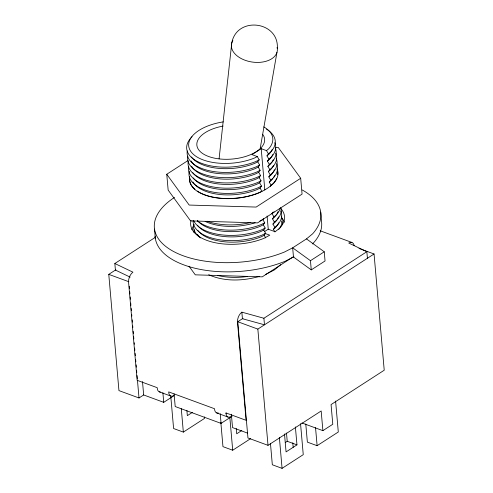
<?xml version="1.0" encoding="UTF-8"?>
<svg xmlns="http://www.w3.org/2000/svg" width="493" height="493" viewBox="0 0 493 493"><rect width="100%" height="100%" fill="white"/><g stroke="black" fill="none" stroke-linecap="round" stroke-linejoin="round"><path stroke-width="0.74" d="M219.077 158.863L231.765 42.971C236.72 15.794 279.297 21.026 277.319 48.604M260.199 148.424L276.955 52.381M191.444 156.953A42.213 21.045 -5 0 0 254.856 163.306L257.759 161.821L259.207 159.812L257.297 156.571L251.997 154.623L261.204 148.676L266.503 150.624L268.414 153.859L266.966 155.868L268.87 159.11L267.422 161.119L269.332 164.36L267.884 166.363L269.788 169.604L268.34 171.613L270.25 174.855L268.802 176.864L270.706 180.099L269.258 182.108L271.168 185.35L270.441 186.354M191.087 160.94A42.213 21.045 -5 0 0 255.319 168.557L258.215 167.065L259.663 165.063L257.759 161.821M191.549 166.19A42.213 21.045 -5 0 0 255.775 173.801L258.677 172.316L260.125 170.307L258.215 167.065M192.825 172.698A42.213 21.045 -5 0 0 256.237 179.051L259.133 177.566L260.581 175.557L258.677 172.316M193.281 177.942A42.213 21.045 -5 0 0 256.693 184.296L259.595 182.811L261.043 180.802L259.133 177.566M192.923 181.929A42.213 21.045 -5 0 0 257.155 189.546L260.051 188.061L261.5 186.052L259.595 182.811M259.91 221.03L262.806 219.545L263.533 218.541M197.373 220.47A42.213 21.045 -5 0 0 260.366 226.281L263.268 224.796L264.716 222.787L262.806 219.545M274.915 231.932L273.393 229.337L274.841 227.335L272.931 224.093L274.379 222.084L272.475 218.843L273.923 216.834L272.013 213.598L273.097 212.089M197.416 225.172A42.213 21.045 -5 0 0 260.828 231.525L263.724 230.04L265.172 228.037L263.268 224.796M197.872 230.422A42.213 21.045 -5 0 0 261.284 236.776L264.186 235.29L265.635 233.281L263.724 230.04M266.503 150.624L268.636 148.855A42.213 21.045 -5 0 0 263.786 126.917M268.414 153.859L270.86 151.832A44.438 22.148 -5 0 0 266.503 129.178M266.966 155.868L269.098 154.099A42.213 21.045 -5 0 0 272.302 149.256M268.87 159.11L271.323 157.076A44.438 22.148 -5 0 0 274.817 142.674M267.422 161.119L269.554 159.35A42.213 21.045 -5 0 0 272.765 154.506M269.332 164.36L271.779 162.326A44.438 22.148 -5 0 0 275.279 147.925M267.884 166.363L270.016 164.6A42.213 21.045 -5 0 0 273.221 159.757M269.788 169.604L272.241 167.577A44.438 22.148 -5 0 0 275.735 153.169M268.34 171.613L270.472 169.845A42.213 21.045 -5 0 0 273.399 165.617M270.25 174.855L272.697 172.821A44.438 22.148 -5 0 0 276.197 158.419M268.802 176.864L270.934 175.095A42.213 21.045 -5 0 0 274.385 169.635M270.706 180.099L273.159 178.072A44.438 22.148 -5 0 0 276.653 163.67M269.258 182.108L271.39 180.339A42.213 21.045 -5 0 0 272.839 178.558M271.168 185.35L273.615 183.316A44.438 22.148 -5 0 0 277.115 168.914M272.013 213.598L274.145 211.83M273.923 216.834L276.37 214.806A44.438 22.148 -5 0 0 280.449 207.602M272.475 218.843L274.607 217.074A42.213 21.045 -5 0 0 278.058 211.62M274.379 222.084L276.832 220.051A44.438 22.148 -5 0 0 281.127 208.477M272.931 224.093L275.063 222.325A42.213 21.045 -5 0 0 276.937 219.933M274.841 227.335L277.288 225.301A44.438 22.148 -5 0 0 280.788 210.899M273.393 229.337L275.525 227.575A42.213 21.045 -5 0 0 278.73 222.725M174.534 197.41A83.557 41.652 -5 0 0 175.391 252.434A83.557 41.652 -5 0 0 284.43 252.04L292.669 247.819L306.48 238.908L312.611 233.824A83.557 41.652 -5 0 0 302.178 189.934M280.733 264.661L274.379 269.924L265.745 274.348M312.297 243.936L313.412 243.012A83.557 41.652 -5 0 0 321.498 221.24L320.696 212.058M275.193 147.382L278.268 147.475L300.687 178.275L302.067 194.106L257.525 222.898L190.563 220.889L168.15 190.082L166.763 174.257L188.067 160.484M130.146 277.121L115.405 270.072L114.832 263.515L155.369 237.312M174.06 395.651L163.731 402.331L143.666 394.961L139.014 397.968L118.942 390.604L108.774 274.361L115.873 269.77M300.687 178.275L256.138 207.072L189.183 205.057L166.763 174.257M264.673 231.507L268.235 229.208L275.125 231.741L279.876 228.037A47.094 23.479 -5 0 0 281.084 208.822M293.877 256.403L262.245 276.85L195.283 274.835L189.01 266.214M324.252 251.781L325.053 260.97L311.262 269.887L310.454 260.698L324.252 251.781L306.48 238.908M302.006 422.988L322.89 430.654L321.171 410.977L268.013 445.333L247.948 437.969L237.774 321.726L242.944 318.386M226.077 413.787L226.022 412.949L246.087 420.313L237.478 321.917A8.067 4.794 -69.8 0 1 241.853 312.161L263.903 318.25L366.847 251.701L367.421 258.264M237.774 321.726L257.845 329.096L374.058 253.975L384.226 370.218L331.068 404.574L332.787 424.257L322.89 430.654M192.467 412.339L187.34 415.654L186.884 410.416M170.824 396.822L173.598 428.522L183.341 432.102L204.527 418.409L204.392 416.899M174.091 393.901L175.2 406.54L221.067 423.382L232.037 416.289M241.829 430.463L236.708 433.778L236.246 428.54M220.846 422.495L222.959 446.646L232.708 450.226L250.678 438.604M285.293 442.529L287.216 441.284L296.959 444.865L295.387 426.907M296.959 444.865L286.069 451.902L284.498 433.945M270.478 443.638L272.327 464.77L282.07 468.35L303.257 454.657L300.545 423.709M305.783 424.005L307.367 442.122L317.116 445.697L338.297 432.004L335.591 401.062M257.297 156.571L254.4 158.056A42.213 21.045 -5 0 1 191.765 152.682A42.213 21.045 -5 0 1 223.292 121.876M259.207 159.812L255.873 161.519A44.438 22.148 -5 0 1 201.23 163.195A44.438 22.148 -5 0 1 192.036 136.727M259.663 165.063L256.335 166.77A44.438 22.148 -5 0 1 208.946 170.646A44.438 22.148 -5 0 1 187.303 150.913M260.125 170.307L256.791 172.014A44.438 22.148 -5 0 1 209.402 175.89A44.438 22.148 -5 0 1 187.759 156.164M260.581 175.557L257.254 177.264A44.438 22.148 -5 0 1 209.864 181.141A44.438 22.148 -5 0 1 188.221 161.408M261.043 180.802L257.71 182.509A44.438 22.148 -5 0 1 210.32 186.391A44.438 22.148 -5 0 1 188.677 166.659M261.5 186.052L258.172 187.759A44.438 22.148 -5 0 1 210.154 191.487A44.438 22.148 -5 0 1 189.294 171.17M264.716 222.787L261.382 224.494A44.438 22.148 -5 0 1 197.434 220.815M265.172 228.037L261.845 229.744A44.438 22.148 -5 0 1 193.552 220.353M265.635 233.281L262.301 234.988A44.438 22.148 -5 0 1 216.18 239.142A44.438 22.148 -5 0 1 193.102 220.605M311.262 269.887L293.471 257.007L285.231 261.228A83.557 41.652 -5 0 1 200.195 269.375A83.557 41.652 -5 0 1 155.104 236.104M259.546 276.32C243.154 281.109 224.494 281.842 208.681 274.73M320.16 230.786L351.903 242.439M359.009 248.447L374.058 253.975M264.963 233.417L269.776 235.186L263.995 238.31A47.094 23.479 -5 0 1 212.964 242.229A47.094 23.479 -5 0 1 191.037 220.556M108.774 274.361L128.839 281.731M159.27 391.83L170.732 396.039M216.6 412.881L228.068 417.09M247.585 433.119L232.53 427.591L231.359 414.212M366.847 251.701L348.761 243.055A7.531 4.474 -69.8 0 1 354.171 245.582M114.832 263.515L132.919 272.161A8.067 4.794 -69.8 0 0 128.544 281.922L137.153 380.319L157.218 387.689L157.415 389.31A6.914 4.11 -69.8 0 0 160.404 392.015M310.454 260.698L292.669 247.819L293.471 257.007M260.051 188.061L261.962 191.296L258.628 193.003A44.438 22.148 -5 0 1 210.616 196.738A44.438 22.148 -5 0 1 189.75 176.42M264.186 235.29L265.709 237.885M315.526 427.585L317.116 445.697M292.78 442.776L293.181 447.305M286.495 433.057L287.216 441.284M261.204 148.676L264.815 189.965M267.089 215.959L268.297 229.72M279.365 437.402L282.07 468.35M263.903 318.25L264.476 324.807L242.427 318.718L241.853 312.161M257.845 329.096L268.013 445.333M229.8 417.016L232.708 450.226M226.022 412.949L226.213 414.57A6.914 4.11 -69.8 0 0 231.075 416.61M220.217 413.719L221.067 423.382M181.295 408.703L183.341 432.102M154.506 229.079L155.313 238.261M162.887 392.662L163.731 402.331M142.495 381.582L143.666 394.961M129.24 286.304L129.443 288.596M129.708 291.646L129.912 293.933M130.177 296.983L130.374 299.269M130.713 303.084L130.91 305.377M131.175 308.427L131.378 310.713M131.711 314.528L131.847 316.056M132.179 319.865L132.377 322.157M132.709 325.972L132.845 327.494M133.178 331.308L133.381 333.595M133.646 336.651L133.843 338.938M134.182 342.752L134.312 344.274M134.644 348.089L134.848 350.375M135.113 353.432L135.316 355.718M135.649 359.533L135.846 361.819M136.117 364.869L136.314 367.162M136.579 370.212L136.783 372.498M137.048 375.549L137.319 378.599M137.448 380.128L139.014 397.968M218.35 412.974A6.914 4.11 -69.8 0 1 214.751 410.361L214.554 408.74L168.686 391.898L168.883 393.519A6.914 4.11 -69.8 0 0 173.739 395.559M191.845 229.738A47.094 23.479 -5 0 1 194.224 224.672M281.411 217.468A47.094 23.479 -5 0 1 284.523 222.288M277.738 172.476A44.173 22.019 -5 0 1 277.701 174.651M276.733 178.207A44.173 22.019 -5 0 1 242.032 197.41A44.173 22.019 -5 0 1 197.292 191.068M194.908 189.25A44.173 22.019 -5 0 1 189.688 178.608M277.128 169.654A44.173 22.019 -5 0 1 277.658 171.767M277.091 47.322A23.153 14.531 8.1 0 1 251.966 62.013A23.153 14.531 8.1 0 1 232.875 40.617M274.601 175.496A42.213 21.045 -5 0 1 273.646 177.338M278.514 216.871A42.213 21.045 -5 0 1 277.676 218.707M199.203 236.751A42.213 21.045 -5 0 1 197.514 234.409M194.045 232.554A44.438 22.148 -5 0 1 194.187 229.633M281.706 221.394A44.438 22.148 -5 0 1 282.507 224.223M250.592 222.528A44.438 22.148 -5 0 1 207.066 221.221M255.164 222.744A42.213 21.045 -5 0 1 205.156 221.394M281.244 216.144A44.438 22.148 -5 0 1 278.798 229.307M200.577 237.946A44.438 22.148 -5 0 1 193.731 224.383M262.775 134.46A34.017 16.959 -5 0 1 240.726 157.754A34.017 16.959 -5 0 1 197.983 148.72A34.017 16.959 -5 0 1 223.138 126.079M247.683 276.45A44.438 22.148 -5 0 1 217.419 275.433"/></g></svg>
